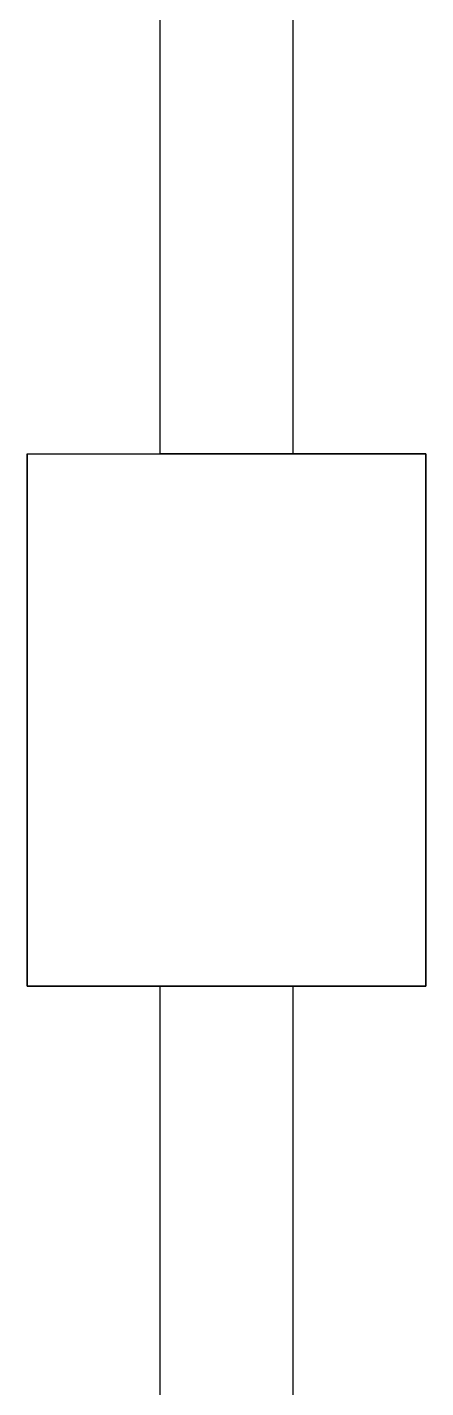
# Model space of a CAD drawing. Extents: x -19 to 297, y 0 to 420.
# Drawn here: x 272.67 to 274.17, y 315.26 to 320.37 of the extents above; entities that cross this region are included whole.
import ezdxf

# ---------------------------------------------------------------- set-up
doc = ezdxf.new("R2010")
doc.units = 0
doc.header["$MEASUREMENT"] = 0
doc.linetypes.add('K5LT_BASIC', pattern=[0])
doc.layers.add('Системный слой', color=7, linetype='Continuous')

msp = doc.modelspace()

# ---------------------------------------------------------------- linework, layer by layer
at = {"layer": 'Системный слой', "color": 5, "linetype": 'K5LT_BASIC'}
for p, q in [((273.167, 318.7688), (273.167, 324.2688)), ((273.667, 324.2688), (273.667, 318.7688)), ((272.667, 318.7688), (274.167, 318.7688)), ((272.667, 318.7688), (272.667, 316.7688)), ((272.667, 316.7688), (272.667, 318.7688)), ((272.667, 318.7688), (274.167, 318.7688)), ((274.167, 318.7688), (273.167, 318.7688)), ((274.167, 318.7688), (274.167, 316.7688)), ((274.167, 316.7688), (274.167, 318.7688)), ((274.167, 318.0188), (274.167, 317.2688)), ((274.167, 316.7688), (272.667, 316.7688)), ((272.667, 316.7688), (274.167, 316.7688)), ((273.167, 311.2688), (273.167, 316.7688)), ((273.667, 316.7688), (273.667, 311.2688))]:
    msp.add_line(p, q, dxfattribs=at)

doc.saveas('drawing.dxf')
